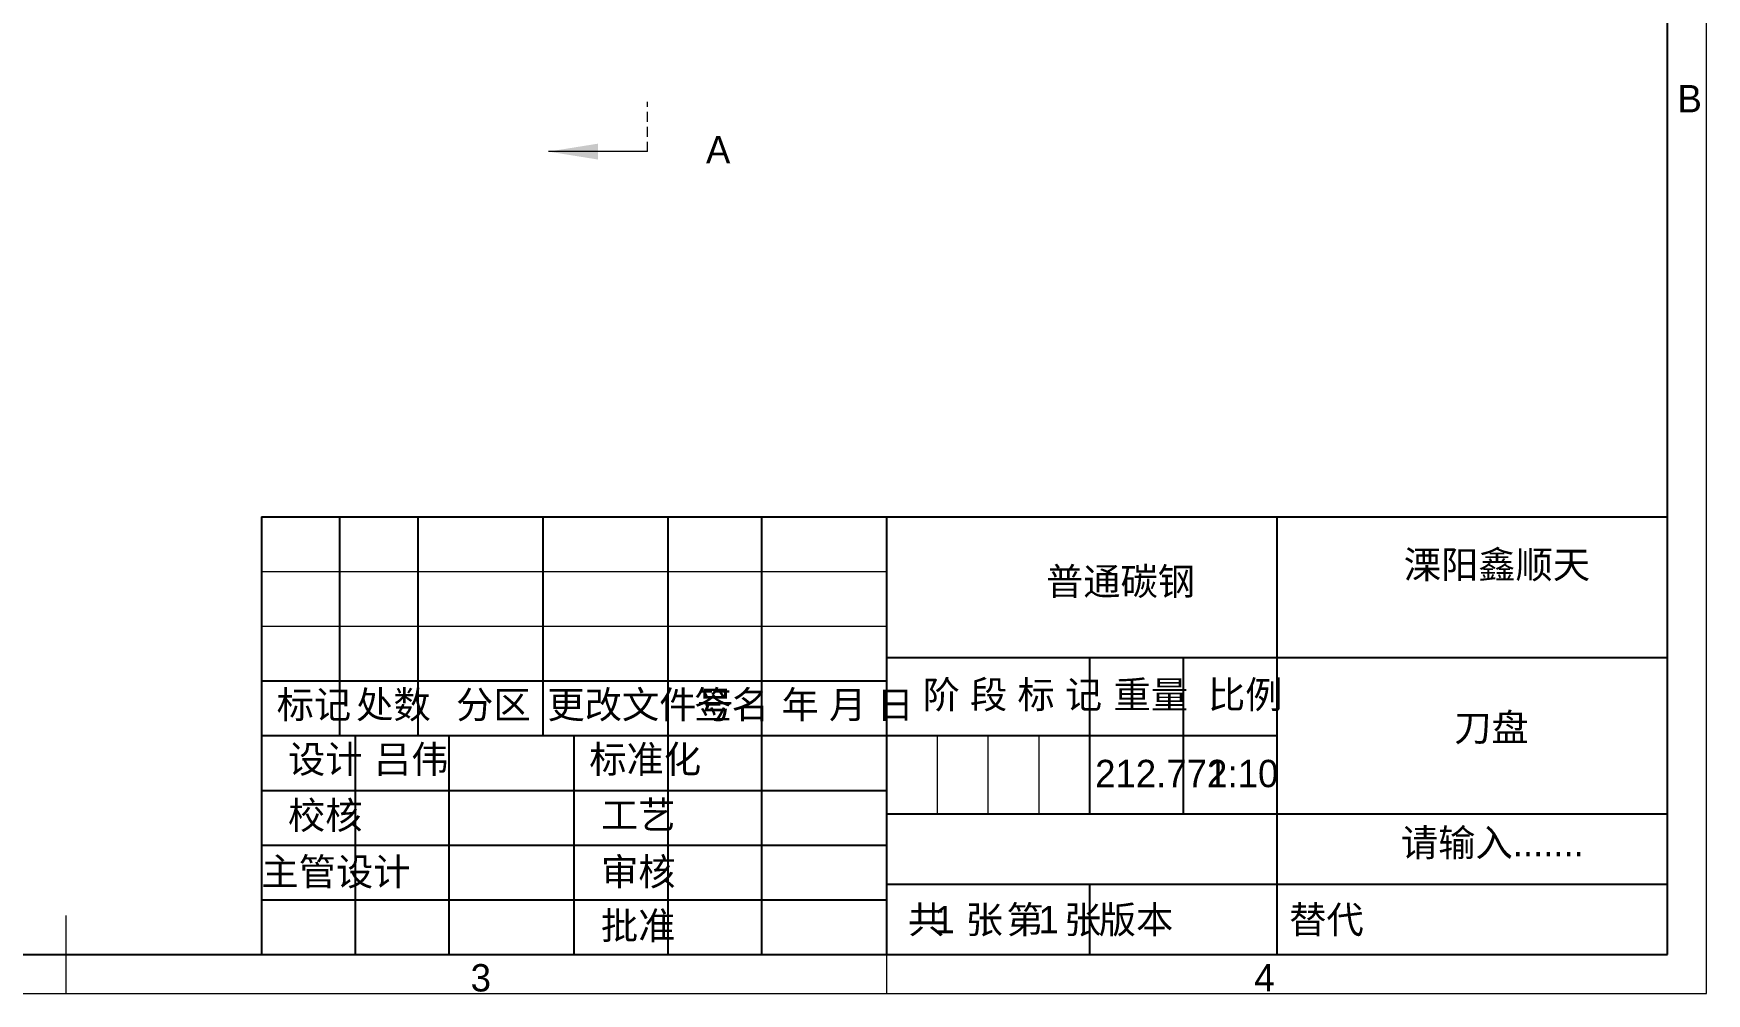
# Model space of a CAD drawing. Header units: millimetres. Extents: x 0 to 4200, y 0 to 2970.
# Drawn here: x 2058 to 4200, y 0 to 1229 of the extents above; entities that cross this region are included whole.
import ezdxf

# ---------------------------------------------------------------- set-up
doc = ezdxf.new("R2010")
doc.units = ezdxf.units.MM
doc.header["$LTSCALE"] = 10
doc.linetypes.add('HIDDEN', pattern=[1.905, 1.27, -0.635])
doc.styles.add('SLDTEXTSTYLE0', font='')
doc.styles.add('SLDTEXTSTYLE1', font='')
doc.styles.get('SLDTEXTSTYLE0').set_extended_font_data('汉仪长仿宋体')
doc.styles.get('SLDTEXTSTYLE1').set_extended_font_data('汉仪长仿宋体')

msp = doc.modelspace()

# ---------------------------------------------------------------- linework, layer by layer
at = {"color": 7, "linetype": 'Continuous', "lineweight": 25}
for p, q in [((4150, 50), (4150, 2920)), ((2350, 610), (4150, 610)), ((2350, 610), (2350, 50)), ((2450, 610), (2450, 330)), ((2550, 610), (2550, 330)), ((2710, 610), (2710, 330)), ((2870, 610), (2870, 50)), ((2990, 610), (2990, 50)), ((3150, 610), (3150, 50)), ((3650, 610), (3650, 330)), ((3150, 430), (4150, 430)), ((3409.862173, 430), (3409.862173, 230)), ((3530, 430), (3530, 230)), ((2350, 400), (3150, 400)), ((2350, 330), (3650, 330)), ((2470, 330), (2470, 50)), ((2590, 330), (2590, 50)), ((2750, 330), (2750, 50)), ((3650, 330), (3650, 50)), ((2350, 260), (3150, 260)), ((3150, 230), (4150, 230)), ((2350, 190), (3150, 190)), ((3150, 140), (4150, 140)), ((2350, 120), (3150, 120)), ((0, 50), (4150, 50))]:
    msp.add_line(p, q, dxfattribs=at)
at = {"color": 7, "linetype": 'Continuous', "lineweight": 18}
for p, q in [((4200, 0), (4200, 1485)), ((2844.257871, 1077.396063), (2717.257871, 1077.396063)), ((2350, 540), (3150, 540)), ((2350, 470), (3150, 470)), ((2100, 50), (2100, 100)), ((2100, 0), (2100, 50)), ((3150, 50), (3150, 0)), ((0, 0), (4200, 0))]:
    msp.add_line(p, q, dxfattribs=at)
at = {"color": 7, "linetype": 'HIDDEN', "lineweight": 18}
msp.add_line((2844.257871, 1077.396063), (2844.257871, 1140.896063), dxfattribs=at)
at = {"color": 7, "linetype": 'Continuous', "lineweight": 18, "true_color": 0xffffff}
for p, q in [((3215, 330), (3215, 230)), ((3280, 330), (3280, 230)), ((3345, 330), (3345, 230))]:
    msp.add_line(p, q, dxfattribs=at)
at = {"color": 7, "linetype": 'Continuous', "lineweight": 25, "true_color": 0xffffff}
msp.add_line((3409.862173, 140), (3409.862173, 50), dxfattribs=at)
at = {"color": 7, "linetype": 'Continuous', "lineweight": 18}
msp.add_solid([(2717.257871, 1077.396063), (2780.757871, 1067.236063), (2780.757871, 1087.556063)], dxfattribs=at)

# ---------------------------------------------------------------- texts
at = {"color": 7, "linetype": 'Continuous', "lineweight": 18, "char_height": 35, "attachment_point": 2}
for s, insert, style in [('B', (4178.43099, 1162.617372), 'SLDTEXTSTYLE0'), ('标记', (2417.106904, 387.166396), 'SLDTEXTSTYLE1'), ('处数', (2518.861379, 387.166396), 'SLDTEXTSTYLE1'), ('分区', (2646.827371, 387.166396), 'SLDTEXTSTYLE1'), ('更改文件号', (2835.292878, 387.166396), 'SLDTEXTSTYLE1'), ('签名', (2951.872263, 387.166396), 'SLDTEXTSTYLE1'), ('年 月 日', (3100.410486, 387.166396), 'SLDTEXTSTYLE1'), ('阶 段 标 记', (3311.254638, 399.940596), 'SLDTEXTSTYLE1'), ('重量', (3488.504808, 399.940596), 'SLDTEXTSTYLE1'), ('比例', (3609.42039, 399.940596), 'SLDTEXTSTYLE1'), ('设计', (2431.503676, 317.343343), 'SLDTEXTSTYLE1'), ('标准化', (2841.21291, 317.343343), 'SLDTEXTSTYLE1'), ('校核', (2431.494561, 245.560872), 'SLDTEXTSTYLE1'), ('工艺', (2832.350498, 245.985276), 'SLDTEXTSTYLE1'), ('主管设计', (2445.305978, 173.301057), 'SLDTEXTSTYLE1'), ('审核', (2832.344421, 173.301059), 'SLDTEXTSTYLE1'), ('批准', (2832.165167, 104.410542), 'SLDTEXTSTYLE1'), ('共  张 ', (3238.344839, 112.009951), 'SLDTEXTSTYLE1'), ('第  张', (3364.417088, 112.009951), 'SLDTEXTSTYLE1'), ('版本', (3469.605975, 112.009948), 'SLDTEXTSTYLE1'), ('3', (2630.742188, 37.617372), 'SLDTEXTSTYLE0'), ('4', (3633.992542, 37.725421), 'SLDTEXTSTYLE0')]:
    msp.add_mtext(s, dxfattribs=dict(at, insert=insert, style=style))
at = {"color": 7, "linetype": 'Continuous', "insert": (2918.990513, 1097.255242), "char_height": 35, "attachment_point": 1, "style": 'SLDTEXTSTYLE0'}
msp.add_mtext('A', dxfattribs=at)
at = {"color": 7, "linetype": 'Continuous', "lineweight": 18, "true_color": 0xffffff, "char_height": 35}
for s, insert, attachment_point, style in [('溧阳鑫顺天', (3812.275631, 566.430719), 1, 'SLDTEXTSTYLE1'), ('普通碳钢', (3449.733519, 544.812063), 2, 'SLDTEXTSTYLE1'), ('刀盘', (3924.664521, 357.90901), 2, 'SLDTEXTSTYLE1'), ('吕伟', (2493.907645, 317.343343), 1, 'SLDTEXTSTYLE1'), ('212.772', (3501.86375, 299.049374), 2, 'SLDTEXTSTYLE0'), ('1:10', (3606.288012, 299.049374), 2, 'SLDTEXTSTYLE0'), ('请输入.......', (3925.758267, 210.496532), 2, 'SLDTEXTSTYLE1'), ('1', (3211.423443, 112.009951), 1, 'SLDTEXTSTYLE0'), ('1', (3344.794716, 112.009951), 1, 'SLDTEXTSTYLE0'), ('替代', (3665.608759, 112.009948), 1, 'SLDTEXTSTYLE1')]:
    msp.add_mtext(s, dxfattribs=dict(at, insert=insert, attachment_point=attachment_point, style=style))

doc.saveas('drawing.dxf')
